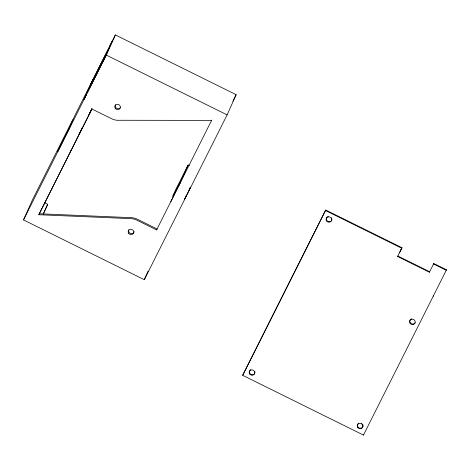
<?xml version="1.0" encoding="UTF-8"?>
<svg xmlns="http://www.w3.org/2000/svg" width="470" height="470" viewBox="0 0 470 470"><rect width="100%" height="100%" fill="white"/><g stroke="black" fill="none" stroke-linecap="round" stroke-linejoin="round"><path stroke-width="0.7" d="M84.829 97.69L86.398 94.423M190.385 187.559L190.562 187.136M23.5 219.925L32.536 199.721L72.768 119.674L57.587 151.751L59.643 147.85L69.155 128.739L69.783 127.311L68.808 129.115L75.135 114.962L115.367 34.915L236.157 94.687L227.122 114.892L144.29 279.697L23.5 219.925L106.332 55.113L115.367 34.915M211.753 120.091L156.604 229.93L136.893 220.177A14.188 13.172 24.1 0 0 130.202 218.603L38.81 214.731L71.375 149.83M70.947 150.794L79.501 133.404M43.598 213.186L47.705 204.291L44.527 202.717M43.316 214.103L47.705 204.291M79.23 134.314L82.332 127.382M89.423 113.928L91.797 108.617M156.604 229.93L157.033 228.966L137.322 219.214A14.188 13.172 24.1 0 0 130.631 217.639L39.239 213.768M170.804 201.677L180.392 182.101L172.784 196.307L176.262 188.529L188.123 164.993L189.392 165.622M179.082 185.198L188.123 164.993M144.29 279.697L148.079 271.225M189.069 189.915L190.262 187.248M429.427 272.224L429.645 271.748L397.855 256.015L397.644 256.497L429.427 272.224L433.787 263.505L446.5 269.798L363.451 435.085L242.661 375.313L325.71 210.025L401.997 247.772L401.785 248.254L325.493 210.507L325.71 210.025M399.629 252.484L401.098 249.464L400.669 250.422M433.787 263.505L433.569 263.987L446.283 270.279L446.5 269.798M363.451 435.085L363.668 434.603M433.27 296.176L433.481 295.695M79.647 133.081L79.953 132.346L79.665 132.846M184.851 198.51L184.293 199.75L190.009 188.382M185.403 197.341L186.096 195.908M103.764 60.019L105.333 56.752L102.818 61.823L103.647 60.254M79.659 133.351L92.055 108.693M38.81 214.731L91.95 109.005L111.66 118.757A14.188 13.172 24.1 0 0 119.721 120.267L211.653 120.396M232.867 101.238L236.157 94.687M242.661 375.313L325.493 210.507M397.644 256.497L401.997 247.772M84.712 97.925L83.895 99.493L86.386 94.435M189.234 189.598L189.839 188.417M79.154 133.809L79.518 133.11M190.28 187.583L190.526 187.142M106.332 55.113L227.122 114.892M331.879 218.797A2.838 2.632 24.1 0 1 329.987 221.634A2.838 2.632 24.1 0 1 326.621 220.16A2.838 2.632 24.1 0 1 327.426 216.834M327.896 216.588A2.838 2.632 24.1 0 1 328.413 216.435M331.509 217.798A2.838 2.632 24.1 0 1 331.638 218.033M254.969 372.61A2.838 2.632 24.1 0 1 251.009 374.443A2.838 2.632 24.1 0 1 250.105 370.201M250.299 370.025A2.838 2.632 24.1 0 1 250.98 369.626M254.91 371.57A2.838 2.632 24.1 0 1 254.963 371.829M362.793 424.551A2.838 2.632 24.1 0 1 361.8 427.882A2.838 2.632 24.1 0 1 358.14 427.195A2.838 2.632 24.1 0 1 358.175 423.681M358.369 423.511A2.838 2.632 24.1 0 1 358.81 423.217M361.448 423.217A2.838 2.632 24.1 0 1 361.694 423.353M362.511 424.087A2.838 2.632 24.1 0 1 362.664 424.316M415.174 322.649A2.838 2.632 24.1 0 1 411.127 323.56A2.838 2.632 24.1 0 1 410.48 319.565M411.021 319.124A2.838 2.632 24.1 0 1 411.667 318.836M120.549 107.278A2.838 2.632 24.1 0 1 116.824 108.376A2.838 2.632 24.1 0 1 115.461 104.763M134.167 231.593A2.838 2.632 24.1 0 1 130.566 233.484A2.838 2.632 24.1 0 1 128.862 229.73M89.752 112.947A4.254 3.954 24.1 0 1 88.836 114.774M90.781 84.071L93.283 79.031L90.781 84.071M109.716 46.401L112.218 41.36L109.716 46.401M326.597 220.947A2.838 2.632 24.1 0 0 331.438 220.794A2.838 2.632 24.1 0 0 328.647 216.87A2.838 2.632 24.1 0 0 326.597 220.947M249.682 373.979A2.838 2.632 24.1 0 0 254.523 373.832A2.838 2.632 24.1 0 0 251.732 369.902A2.838 2.632 24.1 0 0 249.682 373.979M357.758 427.465A2.838 2.632 24.1 0 0 362.593 427.312A2.838 2.632 24.1 0 0 359.803 423.382A2.838 2.632 24.1 0 0 357.758 427.465M410.116 323.284A2.838 2.632 24.1 0 0 414.957 323.131A2.838 2.632 24.1 0 0 412.166 319.201A2.838 2.632 24.1 0 0 410.116 323.284M91.862 83.678A25.539 0.4 -63.7 0 0 109.363 47.64A25.539 0.4 -63.7 0 0 92.925 79.982A25.539 0.4 -63.7 0 0 91.862 83.678M115.279 108.394A2.838 2.632 24.1 0 0 120.12 108.241A2.838 2.632 24.1 0 0 117.33 104.317A2.838 2.632 24.1 0 0 115.279 108.394M128.68 233.361A2.838 2.632 24.1 0 0 133.521 233.208A2.838 2.632 24.1 0 0 130.731 229.278A2.838 2.632 24.1 0 0 128.68 233.361"/></g></svg>
